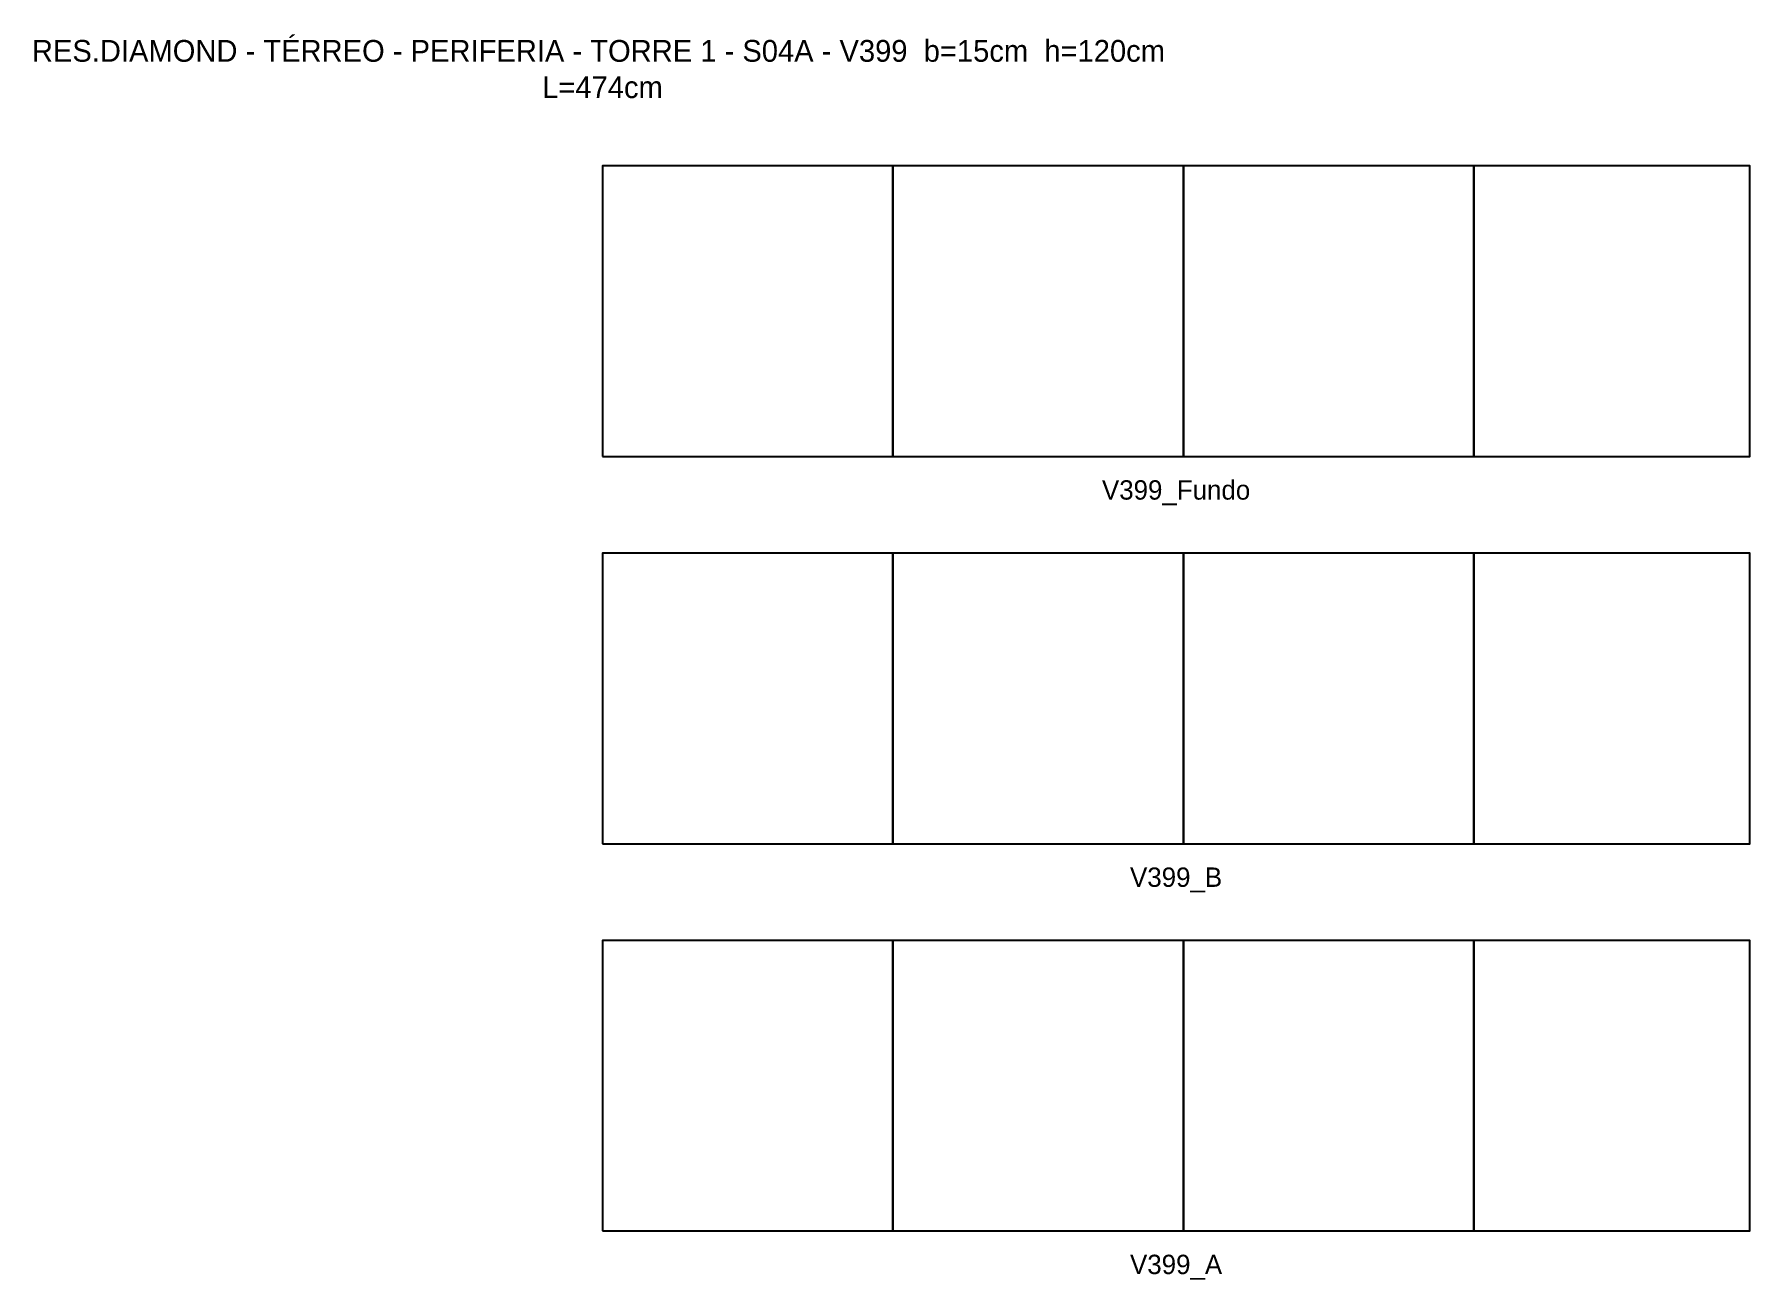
# Model space of a CAD drawing. Header units: metres. Extents: x -235 to 474, y -20 to 494.
import ezdxf

# ---------------------------------------------------------------- set-up
doc = ezdxf.new("R2010")
doc.units = ezdxf.units.M
for name, color, linetype in [('NOMENCLATURA', 2, 'Continuous'), ('Paineis', 7, 'Continuous'), ('Texto Secao', 2, 'Continuous')]:
    doc.layers.add(name, color=color, linetype=linetype)

msp = doc.modelspace()

# ---------------------------------------------------------------- linework, layer by layer
at = {"layer": 'Paineis'}
for points in [[(0, 320), (120, 320), (120, 440), (0, 440)], [(120, 320), (240, 320), (240, 440), (120, 440)], [(240, 320), (360, 320), (360, 440), (240, 440)], [(360, 320), (474, 320), (474, 440), (360, 440)], [(0, 160), (120, 160), (120, 280), (0, 280)], [(120, 160), (240, 160), (240, 280), (120, 280)], [(240, 160), (360, 160), (360, 280), (240, 280)], [(360, 160), (474, 160), (474, 280), (360, 280)], [(0, 0), (120, 0), (120, 120), (0, 120)], [(120, 0), (240, 0), (240, 120), (120, 120)], [(240, 0), (360, 0), (360, 120), (240, 120)], [(360, 0), (474, 0), (474, 120), (360, 120)]]:
    msp.add_lwpolyline(points, close=True, dxfattribs=at)

# ---------------------------------------------------------------- texts
at = {"layer": 'NOMENCLATURA', "insert": (0, 480), "char_height": 9, "width": 494, "attachment_point": 5}
msp.add_mtext('RES.DIAMOND - TÉRREO - PERIFERIA - TORRE 1 - S04A - V399  b=15cm  h=120cm  L=474cm', dxfattribs=at)
at = {"layer": 'Texto Secao', "char_height": 8, "width": 494, "attachment_point": 5}
for s, insert in [('V399_Fundo', (237, 305)), ('V399_B', (237, 145)), ('V399_A', (237, -15))]:
    msp.add_mtext(s, dxfattribs=dict(at, insert=insert))

doc.saveas('drawing.dxf')
